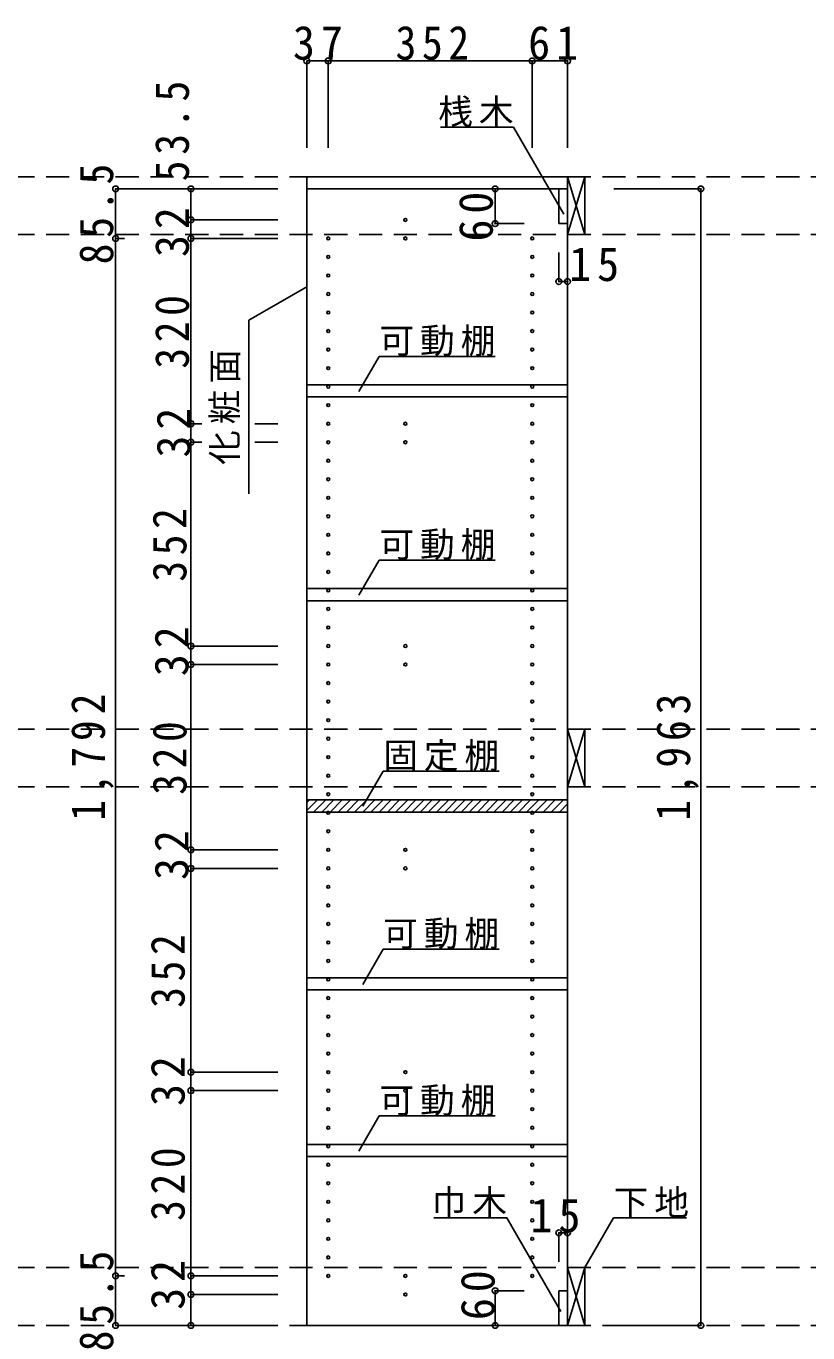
# Model space of a CAD drawing. Units: millimetres at full size, sheet at 1:20; details may follow other scales. Extents: x -3922 to 3878, y -2932 to 2722.
# Drawn here: x -532 to 817, y -1724 to 533 of the extents above; entities that cross this region are included whole.
import ezdxf

# ---------------------------------------------------------------- set-up
doc = ezdxf.new("R2010")
doc.units = ezdxf.units.MM
doc.header["$LTSCALE"] = 20
doc.header["$PDMODE"] = 32
doc.header["$PDSIZE"] = 10
doc.linetypes.add('DASHED2', pattern=[3, 2, -1])
for name, color, linetype in [('0-2', 2, 'Continuous'), ('0-3_固定棚', 3, 'Continuous'), ('0-4_可動棚', 3, 'Continuous'), ('0-5_側板', 4, 'Continuous'), ('0-7_桟木・巾木', 2, 'Continuous'), ('0-8', 3, 'Continuous'), ('0-A_文字', 7, 'Continuous'), ('0-B_寸法', 7, 'Continuous'), ('0-C_ハッチ', 4, 'Continuous')]:
    doc.layers.add(name, color=color, linetype=linetype)
doc.styles.add('ＭＳ ゴシック', font='')
doc.styles.get('ＭＳ ゴシック').set_extended_font_data('MS Gothic')

msp = doc.modelspace()

# ---------------------------------------------------------------- linework, layer by layer
at = {"layer": '0-2'}
for p, q in [((-47.53, 272.73), (402.47, 272.73)), ((402.47, 272.73), (402.47, 251.73))]:
    msp.add_line(p, q, dxfattribs=at)
msp.add_lwpolyline([(402.47, 251.73), (-47.53, 251.73), (-47.53, 272.73)], dxfattribs=at)
at = {"layer": '0-3_固定棚', "color": 2}
for p, q in [((-47.53, -803.6), (402.47, -803.6)), ((-47.53, -803.6), (-47.53, -824.6)), ((402.47, -803.6), (402.47, -824.6)), ((-47.53, -824.6), (402.47, -824.6))]:
    msp.add_line(p, q, dxfattribs=at)
at = {"layer": '0-4_可動棚', "color": 2}
for p, q in [((-47.53, -107.6), (-47.53, -86.6)), ((402.47, -86.6), (-47.53, -86.6)), ((-47.53, -459.6), (-47.53, -438.6)), ((402.47, -438.6), (-47.53, -438.6)), ((-47.53, -1131.6), (-47.53, -1110.6)), ((402.47, -1110.6), (-47.53, -1110.6)), ((-47.53, -1419.6), (-47.53, -1398.6)), ((402.47, -1398.6), (-47.53, -1398.6))]:
    msp.add_line(p, q, dxfattribs=at)
for points in [[(402.47, -86.6), (402.47, -107.6), (-47.53, -107.6)], [(402.47, -438.6), (402.47, -459.6), (-47.53, -459.6)], [(402.47, -1110.6), (402.47, -1131.6), (-47.53, -1131.6)], [(402.47, -1398.6), (402.47, -1419.6), (-47.53, -1419.6)]]:
    msp.add_lwpolyline(points, dxfattribs=at)
at = {"layer": '0-5_側板', "color": 3}
for p, q in [((402.47, 251.73), (-47.53, 251.73)), ((402.47, -1711.27), (402.47, 251.73))]:
    msp.add_line(p, q, dxfattribs=at)
msp.add_lwpolyline([(-47.53, 251.73), (-47.53, -1711.27), (402.47, -1711.27)], dxfattribs=at)
at = {"layer": '0-5_側板'}
for centre in [(122.47, 198.23), (-10.53, 166.23), (122.47, 166.23), (341.47, 166.23), (-10.53, 134.23), (341.47, 134.23), (-10.53, 102.23), (341.47, 102.23), (-10.53, 70.23), (341.47, 70.23), (-10.53, 38.23), (341.47, 38.23), (-10.53, 6.23), (341.47, 6.23), (-10.53, -25.77), (341.47, -25.77), (-10.53, -57.77), (341.47, -57.77), (-10.53, -89.77), (341.47, -89.77), (-10.53, -121.77), (341.47, -121.77), (-10.53, -153.77), (122.47, -153.77), (341.47, -153.77), (-10.53, -185.77), (122.47, -185.77), (341.47, -185.77), (-10.53, -217.77), (341.47, -217.77), (-10.53, -249.77), (341.47, -249.77), (-10.53, -281.77), (341.47, -281.77), (-10.53, -313.77), (341.47, -313.77), (-10.53, -345.77), (341.47, -345.77), (-10.53, -377.77), (341.47, -377.77), (-10.53, -409.77), (341.47, -409.77), (-10.53, -441.77), (341.47, -441.77), (-10.53, -473.77), (341.47, -473.77), (-10.53, -505.77), (341.47, -505.77), (-10.53, -537.77), (122.47, -537.77), (341.47, -537.77), (-10.53, -569.77), (122.47, -569.77), (341.47, -569.77), (-10.53, -601.77), (341.47, -601.77), (-10.53, -633.77), (341.47, -633.77), (-10.53, -665.77), (341.47, -665.77), (-10.53, -697.77), (341.47, -697.77), (-10.53, -729.77), (341.47, -729.77), (-10.53, -761.77), (341.47, -761.77), (-10.53, -793.77), (341.47, -793.77), (-10.53, -825.77), (341.47, -825.77), (-10.53, -857.77), (341.47, -857.77), (-10.53, -889.77), (122.47, -889.77), (341.47, -889.77), (-10.53, -921.77), (122.47, -921.77), (341.47, -921.77), (-10.53, -953.77), (341.47, -953.77), (-10.53, -985.77), (341.47, -985.77), (-10.53, -1017.77), (341.47, -1017.77), (-10.53, -1049.77), (341.47, -1049.77), (-10.53, -1081.77), (341.47, -1081.77), (-10.53, -1113.77), (341.47, -1113.77), (-10.53, -1145.77), (341.47, -1145.77), (-10.53, -1177.77), (341.47, -1177.77), (-10.53, -1209.77), (341.47, -1209.77), (-10.53, -1241.77), (341.47, -1241.77), (-10.53, -1273.77), (122.47, -1273.77), (341.47, -1273.77), (-10.53, -1305.77), (122.47, -1305.77), (341.47, -1305.77), (-10.53, -1337.77), (341.47, -1337.77), (-10.53, -1369.77), (341.47, -1369.77), (-10.53, -1401.77), (341.47, -1401.77), (-10.53, -1433.77), (341.47, -1433.77), (-10.53, -1465.77), (341.47, -1465.77), (-10.53, -1497.77), (341.47, -1497.77), (-10.53, -1529.77), (341.47, -1529.77), (-10.53, -1561.77), (341.47, -1561.77), (-10.53, -1593.77), (341.47, -1593.77), (-10.53, -1625.77), (122.47, -1625.77), (341.47, -1625.77), (122.47, -1657.77)]:
    msp.add_circle(centre, 2.5, dxfattribs=at)
at = {"layer": '0-7_桟木・巾木'}
for p, q in [((402.47, 251.73), (387.47, 251.73)), ((387.47, 191.73), (387.47, 251.73)), ((402.47, 251.73), (402.47, 191.73)), ((387.47, -1651.27), (402.47, -1651.27)), ((402.47, -1651.27), (402.47, -1711.27))]:
    msp.add_line(p, q, dxfattribs=at)
for points in [[(402.47, 191.73), (390.97, 191.73), (387.47, 191.73)], [(402.47, -1711.27), (387.47, -1711.27), (387.47, -1651.27)]]:
    msp.add_lwpolyline(points, dxfattribs=at)
at = {"layer": '0-8'}
for p, q in [((402.47, 272.73), (402.47, 172.73)), ((432.47, 272.73), (402.47, 272.73)), ((432.47, 172.73), (432.47, 272.73)), ((402.47, 172.73), (432.47, 172.73)), ((402.47, -681.27), (402.47, -781.27)), ((432.47, -681.27), (402.47, -681.27)), ((432.47, -781.27), (432.47, -681.27)), ((402.47, -781.27), (432.47, -781.27)), ((402.47, -1611.27), (402.47, -1711.27)), ((432.47, -1611.27), (402.47, -1611.27)), ((432.47, -1711.27), (432.47, -1611.27)), ((402.47, -1711.27), (432.47, -1711.27))]:
    msp.add_line(p, q, dxfattribs=at)
at = {"layer": '0-8', "color": 7}
for p, q in [((402.47, 172.73), (432.47, 272.73)), ((402.47, 272.73), (432.47, 172.73)), ((402.47, -781.27), (432.47, -681.27)), ((402.47, -681.27), (432.47, -781.27)), ((402.47, -1711.27), (432.47, -1611.27)), ((402.47, -1611.27), (432.47, -1711.27))]:
    msp.add_line(p, q, dxfattribs=at)
at = {"layer": '0-A_文字'}
for p, q in [((309.12, 358.32), (183.09, 358.32)), ((395.8, 208.2), (309.12, 358.32)), ((-47.53, 82.66), (-147.53, 24.93)), ((-147.53, -275.07), (-147.53, 24.93)), ((42.45, -98.13), (77.47, -37.47)), ((277.47, -37.47), (77.47, -37.47)), ((42.45, -450.13), (77.47, -389.47)), ((277.47, -389.47), (77.47, -389.47)), ((49.11, -814.66), (84.12, -754.01)), ((284.12, -754.01), (84.12, -754.01)), ((49.11, -1122.13), (84.12, -1061.47)), ((284.12, -1061.47), (84.12, -1061.47)), ((42.45, -1410.13), (77.47, -1349.47)), ((277.47, -1349.47), (77.47, -1349.47)), ((432.47, -1611.27), (481.89, -1525.68)), ((481.89, -1525.68), (607.91, -1525.68))]:
    msp.add_line(p, q, dxfattribs=at)
msp.add_lwpolyline([(391.07, -1687.41), (297.69, -1525.68), (171.66, -1525.68)], dxfattribs=at)
at = {"layer": '0-B_寸法', "color": 4}
for p, q in [((-47.53, 472.73), (-47.53, 322.73)), ((-47.53, 472.73), (402.47, 472.73)), ((-10.53, 472.73), (-10.53, 322.73)), ((341.47, 472.73), (341.47, 322.73)), ((402.47, 472.73), (402.47, 322.73)), ((-377.53, 251.73), (-377.53, -1711.27)), ((-377.53, 251.73), (-247.53, 251.73)), ((-247.53, 251.73), (-247.53, 198.23)), ((-97.53, 251.73), (-247.53, 251.73)), ((277.47, 251.73), (277.47, 191.73)), ((277.47, 251.73), (327.47, 251.73)), ((632.47, 251.73), (482.47, 251.73)), ((632.47, 251.73), (632.47, -1711.27)), ((-247.53, 198.23), (-247.53, 166.23)), ((-97.53, 198.23), (-247.53, 198.23)), ((277.47, 191.73), (327.47, 191.73)), ((-377.53, 166.23), (-362.52, 166.23)), ((-247.53, 166.23), (-247.53, -153.77)), ((-97.53, 166.23), (-247.53, 166.23)), ((387.47, 91.73), (387.47, 141.73)), ((402.47, 91.73), (402.47, 141.73)), ((387.47, 91.73), (402.47, 91.73)), ((-247.53, -153.77), (-247.53, -185.77)), ((-229.04, -153.77), (-247.53, -153.77)), ((-97.53, -153.77), (-137.28, -153.77)), ((-247.53, -185.77), (-247.53, -537.77)), ((-229.04, -185.77), (-247.53, -185.77)), ((-97.53, -185.77), (-137.28, -185.77)), ((-247.53, -537.77), (-247.53, -569.77)), ((-97.53, -537.77), (-247.53, -537.77)), ((-247.53, -569.77), (-247.53, -889.77)), ((-97.53, -569.77), (-247.53, -569.77)), ((-247.53, -889.77), (-247.53, -921.77)), ((-97.53, -889.77), (-247.53, -889.77)), ((-97.53, -921.77), (-247.53, -921.77)), ((-247.53, -1273.77), (-247.53, -921.77)), ((-247.53, -1305.77), (-247.53, -1273.77)), ((-247.53, -1273.77), (-97.53, -1273.77)), ((-247.53, -1625.77), (-247.53, -1305.77)), ((-247.53, -1305.77), (-97.53, -1305.77)), ((387.47, -1551.27), (402.47, -1551.27)), ((387.47, -1551.27), (387.47, -1601.27)), ((402.47, -1551.27), (402.47, -1601.27)), ((-377.53, -1625.77), (-362.52, -1625.77)), ((-247.53, -1657.77), (-247.53, -1625.77)), ((-247.53, -1625.77), (-97.53, -1625.77)), ((-247.53, -1711.27), (-247.53, -1657.77)), ((-247.53, -1657.77), (-97.53, -1657.77)), ((277.47, -1651.27), (277.47, -1711.27)), ((277.47, -1651.27), (327.47, -1651.27)), ((-377.53, -1711.27), (-247.53, -1711.27)), ((-247.53, -1711.27), (-97.53, -1711.27)), ((277.47, -1711.27), (327.47, -1711.27)), ((632.47, -1711.27), (482.47, -1711.27))]:
    msp.add_line(p, q, dxfattribs=at)
at = {"layer": '0-B_寸法', "color": 4, "linetype": 'DASHED2'}
for p, q in [((3082.47, 272.73), (-2916.53, 272.73)), ((3082.47, 172.73), (-2916.53, 172.73)), ((3082.47, -681.27), (-2916.53, -681.27)), ((3082.47, -781.27), (-2916.53, -781.27)), ((3082.47, -1611.27), (-2916.53, -1611.27)), ((3082.47, -1711.27), (-2916.53, -1711.27))]:
    msp.add_line(p, q, dxfattribs=at)
at = {"layer": '0-B_寸法'}
for p in [(-47.53, 472.73), (-10.53, 472.73), (341.47, 472.73), (402.47, 472.73), (-377.53, 251.73), (-247.53, 251.73), (277.47, 251.73), (632.47, 251.73), (-247.53, 198.23), (277.47, 191.73), (-377.53, 166.23), (-247.53, 166.23), (387.47, 91.73), (402.47, 91.73), (-247.53, -153.77), (-247.53, -185.77), (-247.53, -537.77), (-247.53, -569.77), (-247.53, -889.77), (-247.53, -921.77), (-247.53, -1273.77), (-247.53, -1305.77), (387.47, -1551.27), (402.47, -1551.27), (-377.53, -1625.77), (-247.53, -1625.77), (277.47, -1651.27), (-247.53, -1657.77), (-377.53, -1711.27), (-247.53, -1711.27), (277.47, -1711.27), (632.47, -1711.27)]:
    msp.add_point(p, dxfattribs=at)
at = {"layer": '0-C_ハッチ'}
for p, q in [((-47.53, -822.13), (-29, -803.6)), ((-47.53, -807.98), (-43.15, -803.6)), ((-35.86, -824.6), (-14.86, -803.6)), ((-21.72, -824.6), (-0.72, -803.6)), ((-7.58, -824.6), (13.42, -803.6)), ((6.56, -824.6), (27.56, -803.6)), ((20.71, -824.6), (41.71, -803.6)), ((34.85, -824.6), (55.85, -803.6)), ((48.99, -824.6), (69.99, -803.6)), ((63.13, -824.6), (84.13, -803.6)), ((77.27, -824.6), (98.27, -803.6)), ((91.42, -824.6), (112.42, -803.6)), ((105.56, -824.6), (126.56, -803.6)), ((119.7, -824.6), (140.7, -803.6)), ((133.84, -824.6), (154.84, -803.6)), ((147.99, -824.6), (168.99, -803.6)), ((162.13, -824.6), (183.13, -803.6)), ((176.27, -824.6), (197.27, -803.6)), ((190.41, -824.6), (211.41, -803.6)), ((204.55, -824.6), (225.55, -803.6)), ((218.7, -824.6), (239.7, -803.6)), ((232.84, -824.6), (253.84, -803.6)), ((246.98, -824.6), (267.98, -803.6)), ((261.12, -824.6), (282.12, -803.6)), ((275.26, -824.6), (296.26, -803.6)), ((289.41, -824.6), (310.41, -803.6)), ((303.55, -824.6), (324.55, -803.6)), ((317.69, -824.6), (338.69, -803.6)), ((331.83, -824.6), (352.83, -803.6)), ((345.97, -824.6), (366.97, -803.6)), ((360.12, -824.6), (381.12, -803.6)), ((374.26, -824.6), (395.26, -803.6)), ((388.4, -824.6), (402.47, -810.53))]:
    msp.add_line(p, q, dxfattribs=at)

# ---------------------------------------------------------------- texts
at = {"layer": '0-A_文字', "char_height": 43.99, "attachment_point": 7, "style": 'ＭＳ ゴシック'}
for s, insert in [('\\T1.17;桟木', (179.12, 358.32)), ('\\T1.17;可動棚', (77.47, -37.47)), ('\\T1.17;可動棚', (77.47, -389.47)), ('\\T1.17;固定棚', (84.12, -754.01)), ('\\T1.17;可動棚', (84.12, -1061.47)), ('\\T1.17;可動棚', (77.47, -1349.47)), ('\\T1.17;巾木', (167.69, -1525.68)), ('\\T1.17;下地', (481.89, -1525.68))]:
    msp.add_mtext(s, dxfattribs=dict(at, insert=insert))
at = {"layer": '0-A_文字', "insert": (-162.53, -225.07), "char_height": 43.99, "attachment_point": 7, "rotation": 90, "style": 'ＭＳ ゴシック'}
msp.add_mtext('\\T1.17;化粧面', dxfattribs=at)
at = {"layer": '0-B_寸法', "char_height": 58.65, "attachment_point": 7, "style": 'ＭＳ ゴシック'}
for s, insert in [('\\T1.27;\\W0.95;37', (-71.53, 473.94)), ('\\T1.27;\\W0.9;352', (105.47, 473.94)), ('\\T1.27;\\W0.95;61', (334.47, 473.94)), ('\\T1.27;\\W0.95;15', (405.36, 91.73)), ('\\T1.27;\\W0.95;15', (338.62, -1551.27))]:
    msp.add_mtext(s, dxfattribs=dict(at, insert=insert))
at = {"layer": '0-B_寸法', "char_height": 58.65, "attachment_point": 7, "rotation": 90, "style": 'ＭＳ ゴシック'}
for s, insert in [('\\T1.28;\\W0.9;53.5', (-250.14, 264.81)), ('\\T1.28;\\W0.9;85.5', (-380.85, 121.48)), ('\\T1.27;\\W0.95;60', (274.27, 160.86)), ('\\T1.27;\\W0.95;32', (-250.14, 134.1)), ('\\T1.27;\\W0.9;320', (-250.14, -58.77)), ('\\T1.27;\\W0.95;32', (-247.53, -212.27)), ('\\T1.27;\\W0.9;352', (-254.44, -426.77)), ('\\T1.27;\\W0.95;32', (-251.04, -589.89)), ('\\T1.28;\\W0.9;1,792', (-380.85, -839.77)), ('\\T1.28;\\W0.9;1,963', (629.15, -839.77)), ('\\T1.27;\\W0.9;320', (-254.44, -794.77)), ('\\T1.27;\\W0.95;32', (-251.04, -941.89)), ('\\T1.27;\\W0.9;352', (-257.53, -1162.77)), ('\\T1.27;\\W0.95;32', (-257.53, -1332.27)), ('\\T1.27;\\W0.9;320', (-257.53, -1530.77)), ('\\T1.28;\\W0.9;85.5', (-380.85, -1756.02)), ('\\T1.27;\\W0.95;32', (-257.53, -1684.27)), ('\\T1.27;\\W0.95;60', (277.47, -1702.05))]:
    msp.add_mtext(s, dxfattribs=dict(at, insert=insert))

doc.saveas('drawing.dxf')
